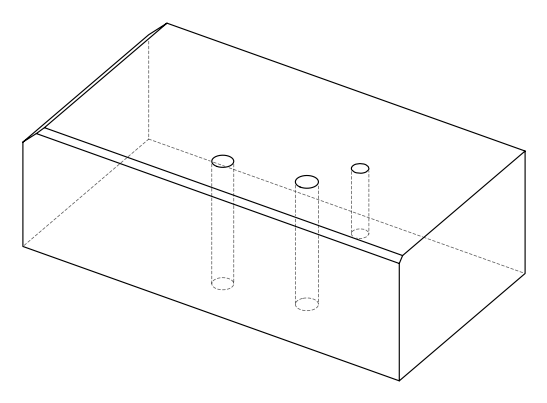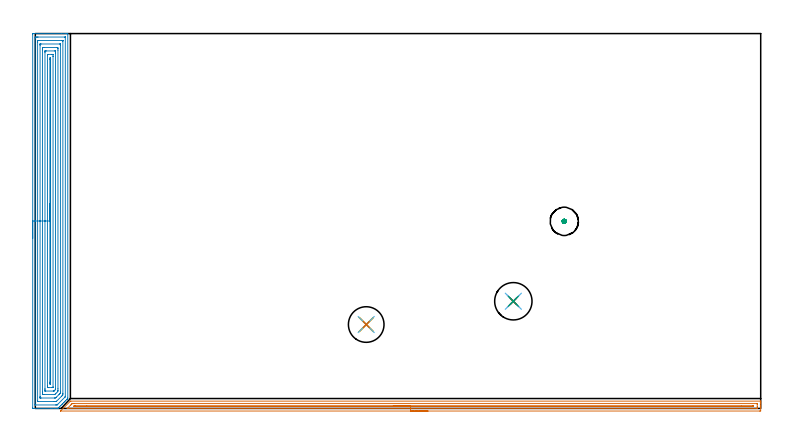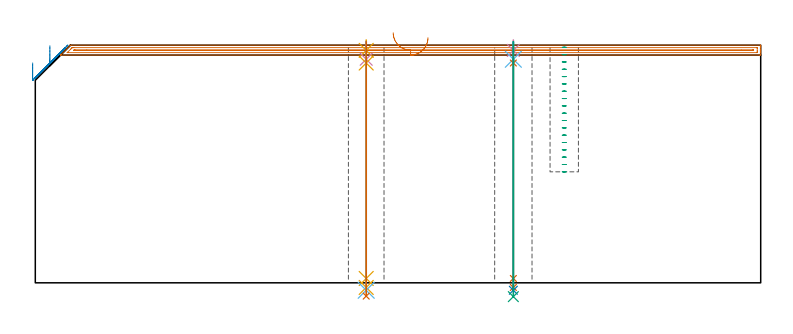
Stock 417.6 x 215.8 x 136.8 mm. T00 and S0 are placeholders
(PLAN: 13 operations, 10 tool changes, 28.2 min)
(1 AREA_MILL | FG_CHAMFER_SURFACE | UGT0205_001 | 9.75 min | 6610 mm3)
(2 AREA_MILL_1 | FG_CHAMFER_SURFACE_1 | UGT0205_001 | 13.97 min | 43902 mm3)
(3 MILL_BLIND_HOLE_FROM_SOLID_MATERIAL | STEP1POCKET | UGT0201_132 | Spiral | 0.8 min | 15210 mm3)
(4 SPOT_DRILL | STEP1HOLE | NXT0321_9005460120000 | 0.05 min | 181 mm3)
(5 SPOT_DRILL_1 | STEP1HOLE_1 | NXT0321_9005460120000 | 0.05 min | 188 mm3)
(6 DRILL_BLIND_HOLE_INTO_CENTER | STEP1HOLE | UGT0301_178 | 0.04 min | 101 mm3)
(7 GUN_DRILL_THROUGH_HOLE | STEP1HOLE | UGT0307_001 | 0.61 min | 2508 mm3)
(8 SPADE_DRILL_TO_ENLARGE_THROUGH_HOLE | STEP1HOLE | UGT0306_003 | 0.57 min | 13939 mm3)
(9 DRILL_TO_ENLARGE_THROUGH_HOLE | STEP1HOLE | UGT0301_052 | 0.59 min | 32869 mm3)
(10 DRILL_BLIND_HOLE_INTO_CENTER_1 | STEP1HOLE_1 | UGT0301_178 | 0.04 min | 107 mm3)
(11 GUN_DRILL_THROUGH_HOLE_1 | STEP1HOLE_1 | UGT0307_001 | 0.61 min | 2495 mm3)
(12 SPADE_DRILL_TO_ENLARGE_THROUGH_HOLE_1 | STEP1HOLE_1 | UGT0306_003 | 0.57 min | 13954 mm3)
(13 DRILL_TO_ENLARGE_THROUGH_HOLE_1 | STEP1HOLE_1 | UGT0301_050 | 0.59 min | 28349 mm3)
(TOOL UGT0205_001 | Chamfer Mill 20 x 3 x 45 deg. | D20 FL50 Z2)
(TOOL UGT0201_132 | Carbide End Mill 14.0 | D14 FL30 Z4)
(TOOL NXT0321_9005460120000 | NC Spot Drill, 142deg, 12mm, Carbide, Uncoated | D12 PA142 FL30 Z2)
(TOOL UGT0301_178 | Twist Drill 5.4 mm | D5.4 PA118 FL55 Z2)
(TOOL UGT0307_001 | Gun Drill 5 mm | D5 PA130 FL24 Z1)
(TOOL UGT0306_003 | Spade Drill 12.5mm | D12.5 PA132 FL10 Z2)
(TOOL UGT0301_052 | Twist Drill 21.5 mm | D21.5 PA118 FL150 Z2)
(TOOL UGT0301_050 | Twist Drill 20.5 mm | D20.5 PA118 FL145 Z2)
(OP 1 AREA_MILL)
G17 G21 G94 G90
T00 M6
G54
G17 G0 G90 X226.05 Y-1.5 S1061 M3
G43 Z146.8 H0
Z141.1
G94 G1 X226.012 Z140.228 F250.
X225.898 Z139.364
X225.709 Z138.512
X225.447 Z137.68
X225.113 Z136.874
X224.71 Z136.1
X224.242 Z135.364
X223.711 Z134.672
X223.121 Z134.029
X222.478 Z133.44
X221.786 Z132.909
X221.05 Z132.44
X220.276 Z132.037
X219.47 Z131.703
X218.638 Z131.441
X217.787 Z131.252
X216.922 Z131.138
X216.05 Z131.1
X14.59
X14.519 Y-1.495 Z131.103
X14.517 Y-1.494 Z131.104
X14.519 Y-1.48 Z131.117
X14.816 Y-1.183 Z131.416
X20.075 Y4.075 Z136.674
X20.194 Y4.194 Z136.792
X20.472 Y4.2 Z136.8
X417.433
X417.591 Y4.197 Z136.788
X417.594 Y4.186 Z136.777
X417.597 Y4.137 Z136.729
X417.6 Y3.738 Z136.338
Y3.359 Z135.958
Y2.69 Z135.285
Y1.462 Z134.059
Y0.903 Z133.498
Y0.289 Z132.885
Y-1.497 Z131.1
X416.986 Y-1.5
X216.05
Y-0.086 Z132.514
X18.686 Y-0.085 Z132.515
X18.59 Y-0.084 Z132.516
X18.401 Y-0.079 Z132.521
X18.385 Y-0.074 Z132.526
X18.397 Y-0.06 Z132.54
X18.424 Y-0.029 Z132.571
X18.46 Y0.01 Z132.61
X18.573 Y0.123 Z132.723
X20.472 Y2.023 Z134.623
X20.806 Y2.356 Z134.956
X21.144 Y2.69 Z135.29
X21.221 Y2.761 Z135.361
X21.243 Y2.779 Z135.379
X21.274 Y2.782 Z135.382
X21.365 Y2.783 Z135.383
X22.163 Y2.786 Z135.386
X415.2 Y2.785 Z135.385
X415.296 Y2.784 Z135.384
X415.487 Y2.779 Z135.379
X415.591 Y2.775 Z135.375
X415.594 Y2.747 Z135.347
X415.596 Y2.69 Z135.29
X415.6 Y2.29 Z134.89
X415.599 Y0.903 Z133.503
X415.598 Y0.506 Z133.106
X415.59 Y0.01 Z132.61
X415.575 Y-0.079 Z132.521
X415.392 Y-0.083 Z132.517
X415.295 Y-0.085 Z132.515
X216.05 Y-0.086 Z132.514
Y1.329 Z133.929
X23.151
X22.725 Y1.33 Z133.93
X22.29 Y1.334 Z133.934
X22.258 Y1.336 Z133.936
Y1.348 Z133.948
Y1.352 Z133.952
X22.685 Y1.37 Z133.97
X22.726
X29.654 Y1.371 Z133.971
X412.989
X413.414 Y1.364 Z133.964
X413.547 Y1.349 Z133.949
X413.456 Y1.335 Z133.935
X413.414 Y1.333 Z133.933
X412.988 Y1.329 Z133.929
X406.423 Y1.328 Z133.928
X216.05 Y1.329 Z133.929
X215.179 Z133.967
X214.314 Z134.08
X213.462 Z134.269
X212.63 Z134.532
X211.824 Z134.865
X211.05 Z135.268
X210.314 Z135.737
X209.622 Z136.268
X208.979 Z136.857
X208.39 Z137.501
X207.859 Z138.193
X207.39 Z138.929
X206.987 Z139.702
X206.653 Z140.508
X206.391 Z141.34
X206.202 Z142.192
X206.088 Z143.057
X206.05 Z143.929
G0 Z146.8
M5
M2
(OP 2 AREA_MILL_1)
G17 G21 G94 G90
T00 M6
G54
G17 G0 G90 X-1.5 Y97.9 S1061 M3
G43 Z146.8 H0
Z126.6
G94 G1 Y97.938 Z125.728 F250.
Y98.052 Z124.864
Y98.241 Z124.012
Y98.503 Z123.18
Y98.837 Z122.374
Y99.24 Z121.6
Y99.708 Z120.864
Y100.24 Z120.172
Y100.829 Z119.529
Y101.472 Z118.94
Y102.164 Z118.409
Y102.9 Z117.94
Y103.674 Z117.537
Y104.48 Z117.203
Y105.312 Z116.941
Y106.164 Z116.752
Y107.028 Z116.638
Y107.9 Z116.6
X-1.499 Y215.174 Z116.601
X-1.496 Y215.602 Z116.602
X-1.492 Y215.79 Z116.606
X-1.075 Y215.795 Z117.022
X-0.459 Y215.8 Z117.639
X15.02 Z133.116
X17.396 Z135.49
X18.359 Z136.459
X18.697 Y215.79 Z136.789
X18.7 Y215.62 Z136.8
Y5.99
X18.697 Y5.694 Z136.789
X18.35 Y5.348 Z136.447
X18.275 Y5.274 Z136.373
X17.501 Y4.5 Z135.599
X17.396 Y4.394 Z135.492
X16.956 Y3.955 Z135.055
X16.516 Y3.514 Z134.612
X16.309 Y3.308 Z134.408
X16.262 Y3.261 Z134.361
X15.636 Y2.635 Z133.733
X15.423 Y2.423 Z133.523
X14.757 Y1.755 Z132.853
X14.584 Y1.584 Z132.684
X14.52 Y1.52 Z132.62
X13.877 Y0.876 Z131.974
X13.503 Y0.502 Z131.602
X13.291 Y0.29 Z131.388
X13.18 Y0.179 Z131.278
X13. Y0.002 Z131.1
X12.998 Y0.001 Z131.097
X12.292 Y0. Z130.391
X11.945 Z130.044
X11.239 Z129.334
X10.006 Z128.103
X9.48 Z127.575
X8.863 Z126.959
X-1.067 Z117.031
X-1.492 Y0.01 Z116.606
X-1.496 Y0.198 Z116.602
X-1.499 Y0.626 Z116.601
X-1.5 Y107.9 Z116.6
X-0.086 Z118.014
X-0.085 Y213.273 Z118.015
X-0.084 Y213.386 Z118.016
X-0.079 Y213.767 Z118.021
X0.285 Y213.791 Z118.385
X0.684 Y213.797 Z118.784
X1.156 Y213.8 Z119.256
X1.564 Z119.664
X16.988 Z135.088
X17.199 Y213.798 Z135.299
X17.233 Y213.796 Z135.333
X17.267 Y213.79 Z135.367
X17.279 Y213.78 Z135.379
X17.281 Y213.754 Z135.381
X17.285 Y213.498 Z135.385
Y6.996
X17.284 Y6.884 Z135.384
X17.281 Y6.787 Z135.381
X17.279 Y6.743 Z135.379
X17.245 Y6.704 Z135.345
X17.124 Y6.577 Z135.224
X16.971 Y6.421 Z135.071
X12.965 Y2.414 Z131.065
X12.677 Y2.134 Z130.777
X12.595 Y2.057 Z130.695
X12.519 Y2.007 Z130.619
X12.118 Y2.003 Z130.218
X11.646 Y2. Z129.746
X0.212 Z118.312
X0.001 Y2.001 Z118.101
X-0.033 Y2.004 Z118.067
X-0.067 Y2.01 Z118.033
X-0.079 Y2.019 Z118.021
X-0.081 Y2.046 Z118.019
X-0.085 Y2.302 Z118.015
X-0.086 Y107.9 Z118.014
X1.328 Z119.428
X1.329 Y210.943 Z119.429
X1.33 Y211.598 Z119.43
X1.333 Y211.717 Z119.433
X1.335 Y211.774 Z119.435
X1.341 Y211.791 Z119.441
X1.369 Y211.795 Z119.469
X1.564 Y211.798 Z119.664
X2.244 Y211.8 Z120.344
X15.438 Z133.538
X15.636 Y211.798 Z133.736
X15.835 Y211.792 Z133.935
X15.858 Y211.79 Z133.958
X15.865 Y211.779 Z133.965
X15.868 Y211.741 Z133.968
X15.87 Y211.677 Z133.97
X15.871 Y211.598 Z133.971
Y211.359
Y8.672
X15.87 Y8.435 Z133.97
X15.864 Y7.778 Z133.964
X15.753 Y7.659 Z133.853
X15.636 Y7.539 Z133.736
X15.313 Y7.213 Z133.413
X14.985 Y6.884 Z133.085
X12.302 Y4.202 Z130.402
X12.208 Y4.111 Z130.308
X12.118 Y4.027 Z130.218
X11.434 Y4.004 Z129.534
X11.239 Y4.002 Z129.339
X10.558 Y4. Z128.658
X1.762 Z119.862
X1.564 Y4.002 Z119.664
X1.365 Y4.008 Z119.465
X1.342 Y4.01 Z119.442
X1.335 Y4.02 Z119.435
X1.332 Y4.059 Z119.432
X1.33 Y4.123 Z119.43
X1.329 Y4.202 Z119.429
X1.328 Y4.441 Z119.428
Y107.9
X2.743 Z120.843
Y208.916
X2.744 Y209.504 Z120.844
X2.747 Y209.702 Z120.847
X2.75 Y209.771 Z120.85
X2.756 Y209.79 Z120.856
X2.78 Y209.793 Z120.88
X2.888 Y209.796 Z120.988
X3.323 Y209.8 Z121.423
X13.887 Z131.987
X14.312 Y209.793 Z132.412
X14.417 Y209.79 Z132.517
X14.451 Y209.778 Z132.551
X14.453 Y209.744 Z132.553
X14.455 Y209.656 Z132.555
X14.457 Y209.221 Z132.557
Y208.916
Y9.871
X14.456 Y9.566 Z132.556
X14.453 Y8.981 Z132.553
X14.45 Y8.829 Z132.55
X14.313 Y8.672 Z132.413
X14.097 Y8.449 Z132.197
X13.877 Y8.226 Z131.977
X13.655 Y8.004 Z131.755
X12.118 Y6.468 Z130.218
X11.879 Y6.233 Z129.979
X11.664 Y6.025 Z129.764
X11.239 Y6.001 Z129.339
X11.229 Y6. Z129.329
X3.313 Z121.413
X2.888 Y6.007 Z120.988
X2.782 Y6.01 Z120.882
X2.749 Y6.022 Z120.849
X2.747 Y6.056 Z120.847
X2.745 Y6.144 Z120.845
X2.743 Y6.579 Z120.843
Y6.884
Y107.9
X4.157 Z122.257
Y206.234
X4.159 Y207.128 Z122.259
X4.16 Y207.171 Z122.26
X4.202 Y207.79 Z122.302
X4.424 Y207.797 Z122.524
X5.082 Y207.8 Z123.182
X5.3 Z123.4
X12.338 Y207.799 Z130.438
X12.998 Y207.79 Z131.098
X13.04 Y207.128 Z131.14
X13.042 Y207.084 Z131.142
X13.043 Y206.234 Z131.143
Y11.354
X13.041 Y10.46 Z131.141
X13.04 Y10.417 Z131.14
X12.998 Y9.808 Z131.098
X12.881 Y9.684 Z130.981
X12.767 Y9.566 Z130.867
X11.874 Y8.672 Z129.974
X11.552 Y8.354 Z129.652
X11.239 Y8.048 Z129.339
X11.182 Y8.01 Z129.282
X11.129 Y8.006 Z129.229
X11.019 Y8.001 Z129.119
X4.862 Z122.962
X4.202 Y8.01 Z122.302
X4.16 Y8.672 Z122.26
X4.158 Y8.717 Z122.258
X4.157 Y9.566 Z122.257
Y107.9
X5.571 Z123.671
Y204.843
X5.573 Y205.34 Z123.673
X5.576 Y205.732 Z123.676
X5.578 Y205.784 Z123.678
X5.623 Y205.79 Z123.723
X5.735 Y205.794 Z123.835
X5.961 Y205.798 Z124.061
X6.389 Y205.8 Z124.489
X11.239 Y205.799 Z129.339
X11.389 Y205.798 Z129.489
X11.51 Y205.795 Z129.61
X11.59 Y205.79 Z129.69
X11.622 Y205.781 Z129.722
X11.623 Y205.736 Z129.723
X11.627 Y205.34 Z129.727
X11.628 Y204.944 Z129.728
X11.629 Y204.446 Z129.729
X11.628 Y11.354 Z129.728
X11.626 Y10.961 Z129.726
X11.622 Y10.902 Z129.722
X11.618 Y10.877 Z129.718
X11.604 Y10.86 Z129.704
X11.523 Y10.775 Z129.623
X11.212 Y10.46 Z129.312
X10.777 Y10.035 Z128.877
X10.752 Y10.011 Z128.852
X10.698 Y10.007 Z128.798
X10.585 Y10.003 Z128.685
X10.359 Y10.001 Z128.459
X5.961 Y10. Z124.061
X5.811 Y10.002 Z123.911
X5.69 Y10.005 Z123.79
X5.61 Y10.01 Z123.71
X5.578 Y10.019 Z123.678
X5.577 Y10.064 Z123.677
X5.573 Y10.46 Z123.673
X5.571 Y10.856 Z123.671
Y11.354
Y107.9
X6.985 Z125.085
X6.986 Y203.405 Z125.086
X6.987 Y203.552 Z125.087
X6.99 Y203.738 Z125.09
X6.992 Y203.777 Z125.092
X7.071 Y203.79 Z125.171
X7.233 Y203.795 Z125.333
X7.477 Y203.799 Z125.577
X9.48 Y203.8 Z127.58
X10.117 Y203.798 Z128.217
X10.178 Y203.793 Z128.278
X10.198 Y203.791 Z128.298
X10.208 Y203.706 Z128.308
X10.21 Y203.552 Z128.31
X10.214 Y202.805 Z128.314
X10.215 Y202.658 Z128.315
X10.214 Y12.395 Z128.314
X10.213 Y12.248 Z128.313
X10.21 Y12.062 Z128.31
X10.208 Y12.023 Z128.308
X10.129 Y12.01 Z128.229
X9.967 Y12.005 Z128.067
X9.723 Y12.001 Z127.823
X7.72 Y12. Z125.82
X7.083 Y12.002 Z125.183
X7.022 Y12.007 Z125.122
X7.002 Y12.009 Z125.102
X6.992 Y12.094 Z125.092
X6.99 Y12.248 Z125.09
X6.986 Y12.995 Z125.086
X6.985 Y13.142 Z125.085
Y107.9
X8.4 Z126.5
Y200.87
X8.401 Y201.073 Z126.501
X8.407 Y201.764 Z126.507
X8.571 Y201.794 Z126.671
X8.6 Y201.792 Z126.7
X8.793 Y201.764 Z126.893
X8.796 Y201.565 Z126.896
X8.8 Y200.87 Z126.9
Y200.667
Y14.93
X8.799 Y14.727 Z126.899
X8.793 Y14.036 Z126.893
X8.629 Y14.006 Z126.729
X8.6 Y14.008 Z126.7
X8.407 Y14.036 Z126.507
X8.404 Y14.235 Z126.504
X8.4 Y14.93 Z126.5
Y15.133
Y107.9
Y108.772 Z126.538
Y109.636 Z126.651
Y110.488 Z126.84
Y111.32 Z127.103
Y112.126 Z127.436
Y112.9 Z127.839
Y113.636 Z128.308
Y114.328 Z128.839
Y114.971 Z129.428
Y115.56 Z130.072
Y116.091 Z130.764
Y116.56 Z131.5
Y116.963 Z132.273
Y117.297 Z133.079
Y117.559 Z133.911
Y117.748 Z134.763
Y117.862 Z135.628
Y117.9 Z136.5
G0 Z146.8
M5
M2
(OP 3 MILL_BLIND_HOLE_FROM_SOLID_MATERIAL)
G17 G21 G94 G90
T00 M6
G54
G17 G0 G90 X304.5 Y107.7 S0 M3
G43 Z146.8 H0
Z135.583
G94 G3 X305.075 Y108.275 R0.575 F250.
X304.5 Y108.85 R0.575
X303.35 Y107.7 R1.15
X304.5 Y108.85 R-1.15
X303.925 Y108.275 R0.575
X304.5 Y107.7 R0.575
G0 Z131.367
G3 X305.075 Y108.275 R0.575
X304.5 Y108.85 R0.575
X303.35 Y107.7 R1.15
X304.5 Y108.85 R-1.15
X303.925 Y108.275 R0.575
X304.5 Y107.7 R0.575
G0 Z127.15
G3 X305.075 Y108.275 R0.575
X304.5 Y108.85 R0.575
X303.35 Y107.7 R1.15
X304.5 Y108.85 R-1.15
X303.925 Y108.275 R0.575
X304.5 Y107.7 R0.575
G0 Z122.933
G3 X305.075 Y108.275 R0.575
X304.5 Y108.85 R0.575
X303.35 Y107.7 R1.15
X304.5 Y108.85 R-1.15
X303.925 Y108.275 R0.575
X304.5 Y107.7 R0.575
G0 Z118.717
G3 X305.075 Y108.275 R0.575
X304.5 Y108.85 R0.575
X303.35 Y107.7 R1.15
X304.5 Y108.85 R-1.15
X303.925 Y108.275 R0.575
X304.5 Y107.7 R0.575
G0 Z114.5
G3 X305.075 Y108.275 R0.575
X304.5 Y108.85 R0.575
X303.35 Y107.7 R1.15
X304.5 Y108.85 R-1.15
X303.925 Y108.275 R0.575
X304.5 Y107.7 R0.575
G0 Z110.283
G3 X305.075 Y108.275 R0.575
X304.5 Y108.85 R0.575
X303.35 Y107.7 R1.15
X304.5 Y108.85 R-1.15
X303.925 Y108.275 R0.575
X304.5 Y107.7 R0.575
G0 Z106.067
G3 X305.075 Y108.275 R0.575
X304.5 Y108.85 R0.575
X303.35 Y107.7 R1.15
X304.5 Y108.85 R-1.15
X303.925 Y108.275 R0.575
X304.5 Y107.7 R0.575
G0 Z101.85
G3 X305.075 Y108.275 R0.575
X304.5 Y108.85 R0.575
X303.35 Y107.7 R1.15
X304.5 Y108.85 R-1.15
X303.925 Y108.275 R0.575
X304.5 Y107.7 R0.575
G0 Z97.633
G3 X305.075 Y108.275 R0.575
X304.5 Y108.85 R0.575
X303.35 Y107.7 R1.15
X304.5 Y108.85 R-1.15
X303.925 Y108.275 R0.575
X304.5 Y107.7 R0.575
G0 Z93.417
G3 X305.075 Y108.275 R0.575
X304.5 Y108.85 R0.575
X303.35 Y107.7 R1.15
X304.5 Y108.85 R-1.15
X303.925 Y108.275 R0.575
X304.5 Y107.7 R0.575
G0 Z89.2
G3 X305.075 Y108.275 R0.575
X304.5 Y108.85 R0.575
X303.35 Y107.7 R1.15
X304.5 Y108.85 R-1.15
X303.925 Y108.275 R0.575
X304.5 Y107.7 R0.575
G0 Z84.983
G3 X305.075 Y108.275 R0.575
X304.5 Y108.85 R0.575
X303.35 Y107.7 R1.15
X304.5 Y108.85 R-1.15
X303.925 Y108.275 R0.575
X304.5 Y107.7 R0.575
G0 Z80.767
G3 X305.075 Y108.275 R0.575
X304.5 Y108.85 R0.575
X303.35 Y107.7 R1.15
X304.5 Y108.85 R-1.15
X303.925 Y108.275 R0.575
X304.5 Y107.7 R0.575
G0 Z76.55
G3 X305.075 Y108.275 R0.575
X304.5 Y108.85 R0.575
X303.35 Y107.7 R1.15
X304.5 Y108.85 R-1.15
X303.925 Y108.275 R0.575
X304.5 Y107.7 R0.575
G0 Z72.333
G3 X305.075 Y108.275 R0.575
X304.5 Y108.85 R0.575
X303.35 Y107.7 R1.15
X304.5 Y108.85 R-1.15
X303.925 Y108.275 R0.575
X304.5 Y107.7 R0.575
G0 Z68.117
G3 X305.075 Y108.275 R0.575
X304.5 Y108.85 R0.575
X303.35 Y107.7 R1.15
X304.5 Y108.85 R-1.15
X303.925 Y108.275 R0.575
X304.5 Y107.7 R0.575
G0 Z63.9
G3 X305.075 Y108.275 R0.575
X304.5 Y108.85 R0.575
X303.35 Y107.7 R1.15
X304.5 Y108.85 R-1.15
X303.925 Y108.275 R0.575
X304.5 Y107.7 R0.575
G0 Z146.8
M5
M2
(OP 4 SPOT_DRILL)
G17 G21 G94 G90
T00 M6
G54
G17 G0 G90 X275.2 Y61.7 S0 M3
G43 Z146.8 H0
G94 G81 G98 Z133.8 F250. R139.8
G80
M5
M2
(OP 5 SPOT_DRILL_1)
G17 G21 G94 G90
T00 M6
G54
G17 G0 G90 X190.5 Y48.3 S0 M3
G43 Z146.8 H0
G94 G81 G98 Z133.8 F250. R139.8
G80
M5
M2
(OP 6 DRILL_BLIND_HOLE_INTO_CENTER)
G17 G21 G94 G90
T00 M6
G54
G17 G0 G90 X275.2 Y61.7 S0 M3
G43 Z146.8 H0
G94 G81 G98 Z128.7 F250. R138.8
G80
M5
M2
(OP 7 GUN_DRILL_THROUGH_HOLE)
G17 G21 G94 G90
T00 M6
G54
G17 G0 G90 X275.2 Y61.7 M8
G43 Z146.8 H0
Z135.362
S716 M3
G94 G1 Z126.536 F125. M26
G4 X.084
Z2.5 F250.
G4 X.084
Z-2.666 F125.
G4 X.084
M5
M9
G0 Z135.362
Z146.8
M2
(OP 8 SPADE_DRILL_TO_ENLARGE_THROUGH_HOLE)
G17 G21 G94 G90
T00 M6
G54
G17 G0 G90 X275.2 Y61.7 S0 M3
G43 Z146.8 H0
G94 G73 G98 Z-4.283 F250. Q11.757 R138.8
G80
M5
M2
(OP 9 DRILL_TO_ENLARGE_THROUGH_HOLE)
G17 G21 G94 G90
T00 M6
G54
G17 G0 G90 X275.2 Y61.7 S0 M3
G43 Z146.8 H0
G94 G73 G98 Z-7.959 F250. Q20.68 R138.8
G80
M5
M2
(OP 10 DRILL_BLIND_HOLE_INTO_CENTER_1)
G17 G21 G94 G90
T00 M6
G54
G17 G0 G90 X190.5 Y48.3 S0 M3
G43 Z146.8 H0
G94 G81 G98 Z128.7 F250. R138.8
G80
M5
M2
(OP 11 GUN_DRILL_THROUGH_HOLE_1)
G17 G21 G94 G90
T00 M6
G54
G17 G0 G90 X190.5 Y48.3 M8
G43 Z146.8 H0
Z135.122
S716 M3
G94 G1 Z126.536 F125. M26
G4 X.084
Z2.5 F250.
G4 X.084
Z-2.666 F125.
G4 X.084
M5
M9
G0 Z135.122
Z146.8
M2
(OP 12 SPADE_DRILL_TO_ENLARGE_THROUGH_HOLE_1)
G17 G21 G94 G90
T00 M6
G54
G17 G0 G90 X190.5 Y48.3 S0 M3
G43 Z146.8 H0
G94 G73 G98 Z-4.283 F250. Q11.757 R138.8
G80
M5
M2
(OP 13 DRILL_TO_ENLARGE_THROUGH_HOLE_1)
G17 G21 G94 G90
T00 M6
G54
G17 G0 G90 X190.5 Y48.3 S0 M3
G43 Z146.8 H0
G94 G73 G98 Z-7.659 F250. Q18.057 R138.8
G80
M5
M2
